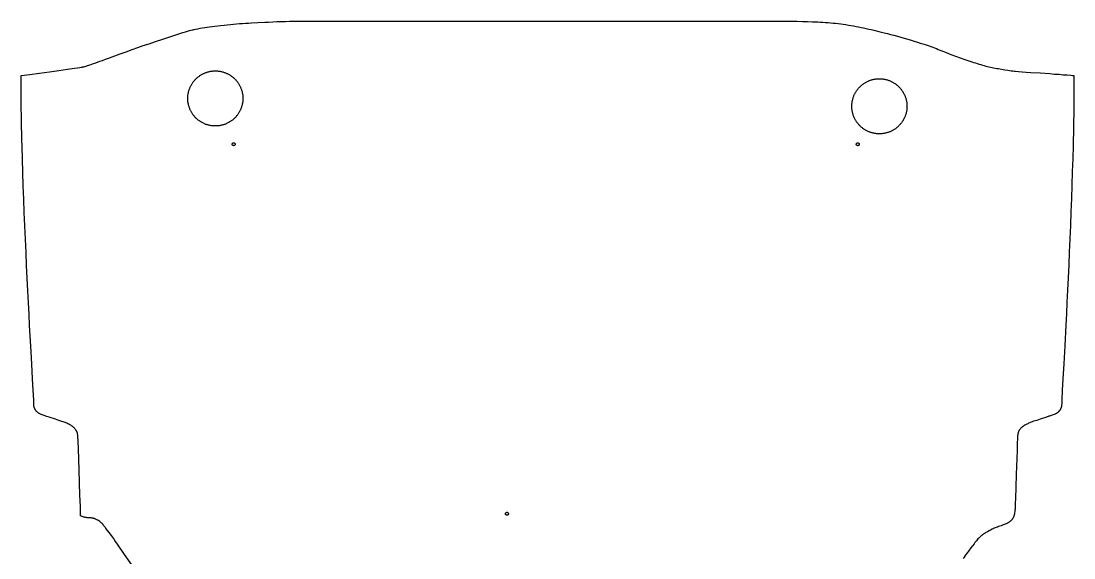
# Model space of a CAD drawing. Extents: x -1405 to 7310, y 1897 to 8577.
# Drawn here: x 486 to 1918, y 6743 to 7474 of the extents above; entities that cross this region are included whole.
import ezdxf

# ---------------------------------------------------------------- set-up
doc = ezdxf.new("R2010")
doc.units = 0
doc.layers.add('Default_Layer', color=1, linetype='CONTINUOUS')

msp = doc.modelspace()

# ---------------------------------------------------------------- linework, layer by layer
at = {"layer": 'Default_Layer'}
msp.add_lwpolyline([(637.1, 6733.9), (627.3, 6748), (617.7, 6761.9), (614.2, 6767), (612, 6770), (610.7, 6771.8), (609.3, 6773.7), (606.4, 6777.5), (603.7, 6781), (601.7, 6783.5), (601, 6784.5), (600.3, 6785.4), (599.6, 6786.4), (598.8, 6787.4), (598.1, 6788.4), (597.7, 6788.9), (597.3, 6789.3), (596.9, 6789.8), (596.5, 6790.2), (596.1, 6790.6), (595.6, 6791), (595.1, 6791.4), (594.6, 6791.8), (594.1, 6792.2), (593.5, 6792.7), (592.2, 6793.5), (590.9, 6794.3), (590.2, 6794.7), (589.5, 6795.1), (588.8, 6795.4), (588.2, 6795.7), (587.5, 6796), (586.9, 6796.3), (586.2, 6796.6), (585.6, 6796.8), (585, 6797), (584.4, 6797.1), (583.8, 6797.3), (583.2, 6797.4), (582.5, 6797.4), (581.9, 6797.5), (580.6, 6797.6), (579.4, 6797.6), (578.1, 6797.7), (576.8, 6797.8), (576.2, 6797.9), (575.6, 6798), (574.7, 6798.2), (573.8, 6798.3), (572.8, 6798.6), (571.8, 6798.8), (570.8, 6799.2), (569.7, 6799.5), (568.6, 6799.9), (567.5, 6800.4), (567.1, 6813), (566.5, 6828.5), (565.4, 6862.7), (564.4, 6892), (564.1, 6901.5), (564, 6904.3), (563.9, 6905.6), (563.8, 6906.8), (563.7, 6908), (563.6, 6909.2), (563.5, 6910.4), (563.3, 6911.6), (563.2, 6912.2), (563.1, 6912.8), (563, 6913.4), (562.8, 6913.9), (562.6, 6914.4), (562.4, 6914.9), (562.2, 6915.4), (562, 6915.8), (561.7, 6916.3), (561.4, 6916.7), (561.1, 6917.2), (560.8, 6917.6), (560.5, 6918), (560.2, 6918.5), (559.5, 6919.3), (558.8, 6920), (558, 6920.8), (557.2, 6921.4), (556.8, 6921.8), (556.3, 6922.1), (555.8, 6922.5), (555.2, 6922.9), (554, 6923.6), (552.7, 6924.3), (551.4, 6925.1), (550, 6925.8), (548.6, 6926.4), (547.3, 6927), (546.4, 6927.4), (545.2, 6927.8), (543.7, 6928.4), (541.9, 6929), (537.7, 6930.4), (533.2, 6931.9), (524.5, 6934.7), (521.2, 6935.8), (520.1, 6936.2), (519.2, 6936.5), (518, 6937), (516.6, 6937.5), (515.3, 6937.9), (513.9, 6938.4), (512.7, 6938.9), (512.1, 6939.2), (511.5, 6939.5), (510.9, 6939.8), (510.4, 6940.1), (509.9, 6940.4), (509.5, 6940.7), (509.1, 6941.1), (508.6, 6941.4), (508.3, 6941.8), (507.9, 6942.2), (507.5, 6942.6), (507.2, 6943), (506.8, 6943.5), (506.5, 6943.9), (506.2, 6944.4), (505.9, 6944.8), (505.6, 6945.3), (505.3, 6945.8), (505.1, 6946.3), (504.9, 6946.8), (504.6, 6947.3), (504.5, 6947.8), (504.3, 6948.3), (504.1, 6948.8), (504, 6949.4), (503.9, 6950), (503.9, 6950.6), (503.8, 6951.2), (503.8, 6952.5), (503.7, 6953.8), (503.7, 6955.1), (503.7, 6956.4), (503.7, 6957.7), (502.9, 6971.5), (502, 6986.9), (500.9, 7007.1), (499.6, 7031.5), (498.1, 7059.6), (497.3, 7074.7), (496.5, 7090.5), (495.7, 7106.9), (494.9, 7123.8), (494, 7141.2), (493.2, 7158.9), (492.4, 7176.8), (491.7, 7195), (490.9, 7213.2), (490.2, 7231.6), (489.5, 7249.8), (488.9, 7268), (488.4, 7285.9), (487.9, 7303.6), (487.6, 7312.3), (487.4, 7321), (487.2, 7329.5), (487.1, 7337.9), (486.9, 7346.1), (486.8, 7354.3), (486.7, 7362.2), (486.6, 7370.1), (486.5, 7377.7), (486.5, 7385.2), (486.5, 7392.5), (486.5, 7399.6), (486.5, 7399.6), (498.6, 7401.2), (511.7, 7403), (525, 7404.8), (537.9, 7406.6), (549.5, 7408.3), (559.2, 7409.7), (563.2, 7410.2), (566.3, 7410.7), (568.6, 7411.1), (569.4, 7411.3), (570, 7411.4), (571.7, 7411.8), (573.4, 7412.2), (575.1, 7412.7), (576.8, 7413.2), (578.5, 7413.8), (580.2, 7414.3), (581.9, 7414.9), (583.6, 7415.5), (586.9, 7416.7), (590.3, 7417.9), (593.6, 7419.2), (597, 7420.4), (601.2, 7421.9), (606.9, 7423.9), (621.2, 7429.2), (629.2, 7432.1), (637.4, 7435.1), (645.3, 7437.9), (649.1, 7439.2), (652.7, 7440.5), (660.5, 7443.1), (669.5, 7446.1), (679.1, 7449.3), (688.9, 7452.5), (698.2, 7455.5), (702.4, 7456.9), (706.4, 7458.2), (709.9, 7459.2), (713, 7460.2), (715.5, 7460.9), (717.4, 7461.4), (719, 7461.8), (720.5, 7462.1), (722.1, 7462.5), (723.7, 7462.8), (726.8, 7463.4), (730, 7464), (733.2, 7464.5), (736.4, 7465), (742.8, 7465.9), (746.2, 7466.4), (749.9, 7466.9), (753.9, 7467.4), (758.1, 7467.9), (762.5, 7468.4), (766.8, 7468.9), (771.1, 7469.4), (775.2, 7469.8), (779.3, 7470.1), (783.4, 7470.4), (787.6, 7470.7), (791.7, 7471), (795.9, 7471.2), (800.1, 7471.5), (808.4, 7471.9), (817.8, 7472.4), (823.1, 7472.6), (828.7, 7472.9), (834.5, 7473.1), (840.3, 7473.3), (846.1, 7473.5), (851.6, 7473.6), (854.8, 7473.6), (861.6, 7473.7), (884.7, 7473.7), (919.1, 7473.8), (963, 7473.8), (1071.5, 7473.9), (1195.3, 7473.9), (1319.3, 7473.9), (1376.7, 7473.9), (1428.4, 7473.9), (1472.7, 7473.8), (1507.7, 7473.8), (1531.5, 7473.7), (1538.6, 7473.7), (1542.1, 7473.6), (1549.1, 7473.4), (1556.1, 7473.2), (1563.1, 7473), (1566.5, 7472.8), (1570, 7472.7), (1573.5, 7472.5), (1577, 7472.3), (1580.5, 7472.1), (1584, 7471.8), (1587.4, 7471.5), (1590.9, 7471.2), (1594.4, 7470.9), (1597.8, 7470.5), (1601.3, 7470), (1604.8, 7469.5), (1608.2, 7469), (1611.7, 7468.5), (1615.1, 7467.9), (1618.6, 7467.3), (1622.1, 7466.6), (1625.5, 7465.9), (1629, 7465.3), (1632.4, 7464.5), (1635.9, 7463.8), (1639.3, 7463), (1642.7, 7462.3), (1646.2, 7461.5), (1653, 7459.9), (1656.6, 7459), (1660.5, 7458), (1664.7, 7456.9), (1669.1, 7455.7), (1673.7, 7454.5), (1678.3, 7453.2), (1683, 7451.8), (1687.8, 7450.5), (1692.4, 7449.1), (1697, 7447.8), (1701.3, 7446.5), (1705.5, 7445.2), (1709.4, 7444), (1713, 7442.9), (1716.2, 7441.9), (1718.9, 7441), (1721.4, 7440.1), (1723.9, 7439.2), (1726.4, 7438.3), (1728.9, 7437.4), (1731.4, 7436.4), (1733.9, 7435.4), (1738.8, 7433.5), (1743.8, 7431.5), (1748.7, 7429.5), (1751.2, 7428.6), (1753.6, 7427.6), (1756.1, 7426.7), (1758.6, 7425.8), (1763.6, 7424), (1768.9, 7422.2), (1774.1, 7420.3), (1779.4, 7418.5), (1782, 7417.7), (1784.5, 7416.9), (1787, 7416), (1789.5, 7415.3), (1791.9, 7414.6), (1794.2, 7413.9), (1796.5, 7413.2), (1798.6, 7412.7), (1800.8, 7412.2), (1802.9, 7411.7), (1805, 7411.2), (1807.1, 7410.7), (1809.3, 7410.3), (1811.4, 7409.9), (1813.5, 7409.4), (1815.7, 7409.1), (1820, 7408.3), (1824.3, 7407.6), (1828.6, 7407), (1832.9, 7406.3), (1834.1, 7406.2), (1835.5, 7406), (1837.2, 7405.8), (1839, 7405.6), (1843.3, 7405.3), (1848.2, 7404.9), (1853.7, 7404.5), (1859.7, 7404.1), (1872.4, 7403.2), (1885.5, 7402.3), (1891.9, 7401.8), (1898.2, 7401.4), (1904, 7400.9), (1909.4, 7400.5), (1914.3, 7400.1), (1916.5, 7399.8), (1918.5, 7399.6), (1918.5, 7392.6), (1918.5, 7385.4), (1918.5, 7377.9), (1918.4, 7370.3), (1918.4, 7362.6), (1918.3, 7354.6), (1918.2, 7346.5), (1918, 7338.3), (1917.9, 7330), (1917.7, 7321.5), (1917.5, 7312.9), (1917.3, 7304.2), (1916.8, 7286.6), (1916.3, 7268.7), (1915.7, 7250.5), (1915.1, 7232.3), (1914.4, 7214), (1913.7, 7195.7), (1912.9, 7177.5), (1912.1, 7159.5), (1911.4, 7141.8), (1910.6, 7124.5), (1909.8, 7107.5), (1909, 7091.1), (1908.2, 7075.2), (1907.4, 7060), (1905.9, 7031.9), (1904.6, 7007.4), (1903.5, 6987.1), (1902.6, 6971.6), (1901.8, 6957.8), (1901.8, 6956.5), (1901.8, 6955.2), (1901.8, 6953.9), (1901.8, 6952.6), (1901.7, 6951.3), (1901.7, 6950.7), (1901.6, 6950.1), (1901.5, 6949.5), (1901.4, 6948.9), (1901.3, 6948.4), (1901.1, 6947.8), (1900.9, 6947.3), (1900.7, 6946.8), (1900.5, 6946.3), (1900.2, 6945.8), (1899.9, 6945.4), (1899.7, 6944.9), (1899.4, 6944.4), (1899.1, 6944), (1898.7, 6943.5), (1898.4, 6943.1), (1898, 6942.7), (1897.7, 6942.3), (1897.3, 6941.9), (1896.9, 6941.5), (1896.5, 6941.2), (1896.1, 6940.8), (1895.6, 6940.5), (1895.2, 6940.2), (1894.6, 6939.9), (1894.1, 6939.6), (1893.5, 6939.3), (1892.9, 6939), (1891.6, 6938.5), (1890.3, 6938), (1888.9, 6937.5), (1887.6, 6937.1), (1886.3, 6936.6), (1885.5, 6936.3), (1884.3, 6935.9), (1881, 6934.8), (1872.4, 6932), (1867.8, 6930.4), (1863.7, 6929.1), (1861.9, 6928.4), (1860.4, 6927.9), (1859.1, 6927.5), (1858.3, 6927.1), (1856.9, 6926.5), (1855.6, 6925.8), (1854.2, 6925.1), (1852.8, 6924.4), (1851.5, 6923.7), (1850.3, 6922.9), (1849.7, 6922.6), (1849.2, 6922.2), (1848.8, 6921.9), (1848.3, 6921.5), (1847.5, 6920.8), (1846.8, 6920.1), (1846, 6919.3), (1845.4, 6918.5), (1845, 6918.1), (1844.7, 6917.7), (1844.4, 6917.3), (1844.1, 6916.8), (1843.8, 6916.4), (1843.6, 6915.9), (1843.3, 6915.4), (1843.1, 6915), (1842.9, 6914.5), (1842.7, 6914), (1842.6, 6913.4), (1842.5, 6912.9), (1842.3, 6912.3), (1842.2, 6911.7), (1842.1, 6910.5), (1841.9, 6909.3), (1841.8, 6908.1), (1841.7, 6906.8), (1841.6, 6905.6), (1841.6, 6904.1), (1841.4, 6900.7), (1841.1, 6889.5), (1840, 6856.8), (1839.5, 6839.4), (1839, 6824), (1838.7, 6817.7), (1838.5, 6812.7), (1838.4, 6809.3), (1838.3, 6808.2), (1838.2, 6807.6), (1838, 6806.2), (1837.8, 6804.7), (1837.5, 6803.3), (1837.2, 6801.8), (1837, 6801.1), (1836.8, 6800.4), (1836.6, 6799.7), (1836.4, 6799.1), (1836.2, 6798.5), (1835.9, 6797.9), (1835.6, 6797.3), (1835.4, 6796.8), (1835.1, 6796.4), (1834.7, 6795.9), (1834.4, 6795.5), (1834, 6795), (1833.6, 6794.6), (1833.2, 6794.2), (1832.8, 6793.8), (1832.4, 6793.4), (1832, 6793.1), (1831.5, 6792.7), (1830.6, 6792), (1829.7, 6791.4), (1828.7, 6790.7), (1828.4, 6790.6), (1828.1, 6790.4), (1827.3, 6790), (1826.3, 6789.6), (1825.1, 6789.2), (1822.4, 6788.1), (1819.3, 6787), (1816, 6785.8), (1814.4, 6785.2), (1812.8, 6784.6), (1811.3, 6784), (1809.9, 6783.4), (1808.6, 6782.8), (1807.4, 6782.2), (1805.2, 6781.1), (1803.1, 6780), (1800.9, 6778.8), (1799.9, 6778.2), (1798.8, 6777.6), (1797.8, 6777), (1796.8, 6776.3), (1795.7, 6775.6), (1794.7, 6774.9), (1793.8, 6774.2), (1792.8, 6773.5), (1791.8, 6772.7), (1790.9, 6771.9), (1790, 6771.1), (1789, 6770.1), (1788, 6769), (1786.9, 6767.8), (1785.8, 6766.5), (1784.7, 6765.2), (1783.6, 6763.9), (1782.6, 6762.5), (1780.4, 6759.7), (1778.4, 6757), (1774.9, 6752.3), (1773.5, 6750.3), (1772, 6748.3), (1770.7, 6746.3), (1769.3, 6744.2), (1767.9, 6742.2)], dxfattribs=at)
for points in [[(713.2, 7368.6), (713.2, 7369.5), (713.3, 7370.5), (713.3, 7371.4), (713.4, 7372.4), (713.5, 7373.3), (713.6, 7374.3), (713.8, 7375.2), (714, 7376.1), (714.2, 7377), (714.4, 7377.9), (714.6, 7378.8), (714.9, 7379.7), (715.2, 7380.6), (715.5, 7381.5), (715.8, 7382.3), (716.1, 7383.2), (716.5, 7384), (716.9, 7384.8), (717.3, 7385.6), (717.7, 7386.4), (718.2, 7387.2), (718.6, 7388), (719.1, 7388.8), (719.6, 7389.5), (720.1, 7390.3), (720.7, 7391), (721.2, 7391.7), (721.8, 7392.4), (722.3, 7393.1), (722.9, 7393.8), (723.6, 7394.4), (724.2, 7395.1), (724.8, 7395.7), (725.5, 7396.3), (726.2, 7396.9), (726.8, 7397.5), (727.5, 7398.1), (728.3, 7398.6), (729, 7399.1), (729.7, 7399.7), (730.5, 7400.2), (731.3, 7400.6), (732, 7401.1), (732.8, 7401.5), (733.6, 7402), (734.4, 7402.4), (735.3, 7402.7), (736.1, 7403.1), (737, 7403.5), (737.8, 7403.8), (738.7, 7404.1), (739.6, 7404.4), (740.4, 7404.6), (741.3, 7404.9), (742.2, 7405.1), (743.1, 7405.3), (744.1, 7405.5), (745, 7405.6), (745.9, 7405.8), (746.9, 7405.9), (747.8, 7406), (748.8, 7406), (749.7, 7406), (750.7, 7406.1), (751.7, 7406), (752.6, 7406), (753.6, 7406), (754.5, 7405.9), (755.5, 7405.8), (756.4, 7405.6), (757.3, 7405.5), (758.3, 7405.3), (759.2, 7405.1), (760.1, 7404.9), (761, 7404.6), (761.9, 7404.4), (762.7, 7404.1), (763.6, 7403.8), (764.5, 7403.5), (765.3, 7403.1), (766.1, 7402.7), (767, 7402.4), (767.8, 7402), (768.6, 7401.5), (769.4, 7401.1), (770.1, 7400.6), (770.9, 7400.2), (771.7, 7399.7), (772.4, 7399.1), (773.1, 7398.6), (773.9, 7398.1), (774.6, 7397.5), (775.2, 7396.9), (775.9, 7396.3), (776.6, 7395.7), (777.2, 7395.1), (777.8, 7394.4), (778.5, 7393.8), (779.1, 7393.1), (779.6, 7392.4), (780.2, 7391.7), (780.8, 7391), (781.3, 7390.3), (781.8, 7389.5), (782.3, 7388.8), (782.8, 7388), (783.2, 7387.2), (783.7, 7386.4), (784.1, 7385.6), (784.5, 7384.8), (784.9, 7384), (785.3, 7383.2), (785.6, 7382.3), (785.9, 7381.5), (786.2, 7380.6), (786.5, 7379.7), (786.8, 7378.8), (787, 7377.9), (787.2, 7377), (787.4, 7376.1), (787.6, 7375.2), (787.8, 7374.3), (787.9, 7373.3), (788, 7372.4), (788.1, 7371.4), (788.2, 7370.5), (788.2, 7369.5), (788.2, 7368.6), (788.2, 7367.6), (788.2, 7366.6), (788.1, 7365.7), (788, 7364.7), (787.9, 7363.8), (787.8, 7362.8), (787.6, 7361.9), (787.4, 7361), (787.2, 7360.1), (787, 7359.2), (786.8, 7358.3), (786.5, 7357.4), (786.2, 7356.5), (785.9, 7355.7), (785.6, 7354.8), (785.3, 7354), (784.9, 7353.1), (784.5, 7352.3), (784.1, 7351.5), (783.7, 7350.7), (783.2, 7349.9), (782.8, 7349.1), (782.3, 7348.3), (781.8, 7347.6), (781.3, 7346.9), (780.8, 7346.1), (780.2, 7345.4), (779.6, 7344.7), (779.1, 7344), (778.5, 7343.3), (777.8, 7342.7), (777.2, 7342), (776.6, 7341.4), (775.9, 7340.8), (775.2, 7340.2), (774.6, 7339.6), (773.9, 7339.1), (773.1, 7338.5), (772.4, 7338), (771.7, 7337.5), (770.9, 7337), (770.1, 7336.5), (769.4, 7336), (768.6, 7335.6), (767.8, 7335.2), (767, 7334.8), (766.1, 7334.4), (765.3, 7334), (764.5, 7333.7), (763.6, 7333.3), (762.7, 7333), (761.9, 7332.7), (761, 7332.5), (760.1, 7332.2), (759.2, 7332), (758.3, 7331.8), (757.3, 7331.6), (756.4, 7331.5), (755.5, 7331.4), (754.5, 7331.3), (753.6, 7331.2), (752.6, 7331.1), (751.7, 7331.1), (750.7, 7331.1), (749.7, 7331.1), (748.8, 7331.1), (747.8, 7331.2), (746.9, 7331.3), (745.9, 7331.4), (745, 7331.5), (744.1, 7331.6), (743.1, 7331.8), (742.2, 7332), (741.3, 7332.2), (740.4, 7332.5), (739.6, 7332.7), (738.7, 7333), (737.8, 7333.3), (737, 7333.7), (736.1, 7334), (735.3, 7334.4), (734.4, 7334.8), (733.6, 7335.2), (732.8, 7335.6), (732, 7336), (731.3, 7336.5), (730.5, 7337), (729.7, 7337.5), (729, 7338), (728.3, 7338.5), (727.5, 7339.1), (726.8, 7339.6), (726.2, 7340.2), (725.5, 7340.8), (724.8, 7341.4), (724.2, 7342), (723.6, 7342.7), (722.9, 7343.3), (722.3, 7344), (721.8, 7344.7), (721.2, 7345.4), (720.7, 7346.1), (720.1, 7346.9), (719.6, 7347.6), (719.1, 7348.3), (718.6, 7349.1), (718.2, 7349.9), (717.7, 7350.7), (717.3, 7351.5), (716.9, 7352.3), (716.5, 7353.1), (716.1, 7354), (715.8, 7354.8), (715.5, 7355.7), (715.2, 7356.5), (714.9, 7357.4), (714.6, 7358.3), (714.4, 7359.2), (714.2, 7360.1), (714, 7361), (713.8, 7361.9), (713.6, 7362.8), (713.5, 7363.8), (713.4, 7364.7), (713.3, 7365.7), (713.3, 7366.6), (713.2, 7367.6), (713.2, 7368.6)], [(1616.4, 7357.9), (1616.4, 7358.9), (1616.4, 7359.8), (1616.5, 7360.8), (1616.6, 7361.7), (1616.7, 7362.7), (1616.8, 7363.6), (1617, 7364.5), (1617.1, 7365.5), (1617.3, 7366.4), (1617.6, 7367.3), (1617.8, 7368.2), (1618.1, 7369), (1618.4, 7369.9), (1618.7, 7370.8), (1619, 7371.6), (1619.3, 7372.5), (1619.7, 7373.3), (1620.1, 7374.2), (1620.5, 7375), (1620.9, 7375.8), (1621.4, 7376.6), (1621.8, 7377.3), (1622.3, 7378.1), (1622.8, 7378.9), (1623.3, 7379.6), (1623.8, 7380.3), (1624.4, 7381), (1624.9, 7381.8), (1625.5, 7382.4), (1626.1, 7383.1), (1626.7, 7383.8), (1627.4, 7384.4), (1628, 7385), (1628.7, 7385.7), (1629.3, 7386.3), (1630, 7386.8), (1630.7, 7387.4), (1631.4, 7387.9), (1632.2, 7388.5), (1632.9, 7389), (1633.7, 7389.5), (1634.4, 7390), (1635.2, 7390.4), (1636, 7390.9), (1636.8, 7391.3), (1637.6, 7391.7), (1638.5, 7392.1), (1639.3, 7392.5), (1640.1, 7392.8), (1641, 7393.1), (1641.9, 7393.4), (1642.7, 7393.7), (1643.6, 7394), (1644.5, 7394.2), (1645.4, 7394.4), (1646.3, 7394.6), (1647.2, 7394.8), (1648.2, 7395), (1649.1, 7395.1), (1650.1, 7395.2), (1651, 7395.3), (1652, 7395.3), (1652.9, 7395.4), (1653.9, 7395.4), (1654.9, 7395.4), (1655.8, 7395.3), (1656.8, 7395.3), (1657.7, 7395.2), (1658.7, 7395.1), (1659.6, 7395), (1660.5, 7394.8), (1661.4, 7394.6), (1662.4, 7394.4), (1663.3, 7394.2), (1664.2, 7394), (1665, 7393.7), (1665.9, 7393.4), (1666.8, 7393.1), (1667.6, 7392.8), (1668.5, 7392.5), (1669.3, 7392.1), (1670.1, 7391.7), (1671, 7391.3), (1671.8, 7390.9), (1672.6, 7390.4), (1673.3, 7390), (1674.1, 7389.5), (1674.9, 7389), (1675.6, 7388.5), (1676.3, 7387.9), (1677, 7387.4), (1677.7, 7386.8), (1678.4, 7386.3), (1679.1, 7385.7), (1679.8, 7385), (1680.4, 7384.4), (1681, 7383.8), (1681.6, 7383.1), (1682.2, 7382.4), (1682.8, 7381.8), (1683.4, 7381), (1683.9, 7380.3), (1684.5, 7379.6), (1685, 7378.9), (1685.5, 7378.1), (1686, 7377.3), (1686.4, 7376.6), (1686.9, 7375.8), (1687.3, 7375), (1687.7, 7374.2), (1688.1, 7373.3), (1688.4, 7372.5), (1688.8, 7371.6), (1689.1, 7370.8), (1689.4, 7369.9), (1689.7, 7369), (1690, 7368.2), (1690.2, 7367.3), (1690.4, 7366.4), (1690.6, 7365.5), (1690.8, 7364.5), (1691, 7363.6), (1691.1, 7362.7), (1691.2, 7361.7), (1691.3, 7360.8), (1691.3, 7359.8), (1691.4, 7358.9), (1691.4, 7357.9), (1691.4, 7356.9), (1691.3, 7356), (1691.3, 7355), (1691.2, 7354.1), (1691.1, 7353.1), (1691, 7352.2), (1690.8, 7351.3), (1690.6, 7350.3), (1690.4, 7349.4), (1690.2, 7348.5), (1690, 7347.6), (1689.7, 7346.7), (1689.4, 7345.9), (1689.1, 7345), (1688.8, 7344.1), (1688.4, 7343.3), (1688.1, 7342.5), (1687.7, 7341.6), (1687.3, 7340.8), (1686.9, 7340), (1686.4, 7339.2), (1686, 7338.5), (1685.5, 7337.7), (1685, 7336.9), (1684.5, 7336.2), (1683.9, 7335.5), (1683.4, 7334.7), (1682.8, 7334), (1682.2, 7333.4), (1681.6, 7332.7), (1681, 7332), (1680.4, 7331.4), (1679.8, 7330.8), (1679.1, 7330.1), (1678.4, 7329.5), (1677.7, 7329), (1677, 7328.4), (1676.3, 7327.8), (1675.6, 7327.3), (1674.9, 7326.8), (1674.1, 7326.3), (1673.3, 7325.8), (1672.6, 7325.4), (1671.8, 7324.9), (1671, 7324.5), (1670.1, 7324.1), (1669.3, 7323.7), (1668.5, 7323.3), (1667.6, 7323), (1666.8, 7322.7), (1665.9, 7322.4), (1665, 7322.1), (1664.2, 7321.8), (1663.3, 7321.6), (1662.4, 7321.4), (1661.4, 7321.2), (1660.5, 7321), (1659.6, 7320.8), (1658.7, 7320.7), (1657.7, 7320.6), (1656.8, 7320.5), (1655.8, 7320.4), (1654.9, 7320.4), (1653.9, 7320.4), (1652.9, 7320.4), (1652, 7320.4), (1651, 7320.5), (1650.1, 7320.6), (1649.1, 7320.7), (1648.2, 7320.8), (1647.2, 7321), (1646.3, 7321.2), (1645.4, 7321.4), (1644.5, 7321.6), (1643.6, 7321.8), (1642.7, 7322.1), (1641.9, 7322.4), (1641, 7322.7), (1640.1, 7323), (1639.3, 7323.3), (1638.5, 7323.7), (1637.6, 7324.1), (1636.8, 7324.5), (1636, 7324.9), (1635.2, 7325.4), (1634.4, 7325.8), (1633.7, 7326.3), (1632.9, 7326.8), (1632.2, 7327.3), (1631.4, 7327.8), (1630.7, 7328.4), (1630, 7329), (1629.3, 7329.5), (1628.7, 7330.1), (1628, 7330.8), (1627.4, 7331.4), (1626.7, 7332), (1626.1, 7332.7), (1625.5, 7333.4), (1624.9, 7334), (1624.4, 7334.7), (1623.8, 7335.5), (1623.3, 7336.2), (1622.8, 7336.9), (1622.3, 7337.7), (1621.8, 7338.5), (1621.4, 7339.2), (1620.9, 7340), (1620.5, 7340.8), (1620.1, 7341.6), (1619.7, 7342.5), (1619.3, 7343.3), (1619, 7344.1), (1618.7, 7345), (1618.4, 7345.9), (1618.1, 7346.7), (1617.8, 7347.6), (1617.6, 7348.5), (1617.3, 7349.4), (1617.1, 7350.3), (1617, 7351.3), (1616.8, 7352.2), (1616.7, 7353.1), (1616.6, 7354.1), (1616.5, 7355), (1616.4, 7356), (1616.4, 7356.9), (1616.4, 7357.9)], [(773.6, 7306.2), (773.6, 7306.4), (773.7, 7306.6), (773.7, 7306.8), (773.8, 7307), (773.9, 7307.2), (774, 7307.3), (774.1, 7307.5), (774.2, 7307.6), (774.3, 7307.8), (774.5, 7307.9), (774.7, 7308), (774.8, 7308.1), (775, 7308.1), (775.2, 7308.2), (775.4, 7308.2), (775.6, 7308.2), (775.8, 7308.2), (776, 7308.2), (776.2, 7308.1), (776.4, 7308.1), (776.6, 7308), (776.7, 7307.9), (776.9, 7307.8), (777, 7307.6), (777.2, 7307.5), (777.3, 7307.3), (777.4, 7307.2), (777.5, 7307), (777.5, 7306.8), (777.6, 7306.6), (777.6, 7306.4), (777.6, 7306.2), (777.6, 7306), (777.6, 7305.8), (777.5, 7305.6), (777.5, 7305.4), (777.4, 7305.3), (777.3, 7305.1), (777.2, 7305), (777, 7304.8), (776.9, 7304.7), (776.7, 7304.6), (776.6, 7304.5), (776.4, 7304.4), (776.2, 7304.3), (776, 7304.3), (775.8, 7304.2), (775.6, 7304.2), (775.4, 7304.2), (775.2, 7304.3), (775, 7304.3), (774.8, 7304.4), (774.7, 7304.5), (774.5, 7304.6), (774.3, 7304.7), (774.2, 7304.8), (774.1, 7305), (774, 7305.1), (773.9, 7305.3), (773.8, 7305.4), (773.7, 7305.6), (773.7, 7305.8), (773.6, 7306), (773.6, 7306.2)], [(1622.5, 7306.2), (1622.5, 7306.4), (1622.5, 7306.6), (1622.6, 7306.8), (1622.7, 7307), (1622.7, 7307.2), (1622.8, 7307.3), (1623, 7307.5), (1623.1, 7307.6), (1623.2, 7307.8), (1623.4, 7307.9), (1623.6, 7308), (1623.7, 7308.1), (1623.9, 7308.1), (1624.1, 7308.2), (1624.3, 7308.2), (1624.5, 7308.2), (1624.7, 7308.2), (1624.9, 7308.2), (1625.1, 7308.1), (1625.3, 7308.1), (1625.5, 7308), (1625.6, 7307.9), (1625.8, 7307.8), (1625.9, 7307.6), (1626, 7307.5), (1626.2, 7307.3), (1626.3, 7307.2), (1626.3, 7307), (1626.4, 7306.8), (1626.5, 7306.6), (1626.5, 7306.4), (1626.5, 7306.2), (1626.5, 7306), (1626.5, 7305.8), (1626.4, 7305.6), (1626.3, 7305.4), (1626.3, 7305.3), (1626.2, 7305.1), (1626, 7305), (1625.9, 7304.8), (1625.8, 7304.7), (1625.6, 7304.6), (1625.5, 7304.5), (1625.3, 7304.4), (1625.1, 7304.3), (1624.9, 7304.3), (1624.7, 7304.2), (1624.5, 7304.2), (1624.3, 7304.2), (1624.1, 7304.3), (1623.9, 7304.3), (1623.7, 7304.4), (1623.6, 7304.5), (1623.4, 7304.6), (1623.2, 7304.7), (1623.1, 7304.8), (1623, 7305), (1622.8, 7305.1), (1622.7, 7305.3), (1622.7, 7305.4), (1622.6, 7305.6), (1622.5, 7305.8), (1622.5, 7306), (1622.5, 7306.2)], [(1145.3, 6803.2), (1145.3, 6803.4), (1145.4, 6803.6), (1145.4, 6803.8), (1145.5, 6804), (1145.6, 6804.2), (1145.7, 6804.3), (1145.8, 6804.5), (1145.9, 6804.6), (1146.1, 6804.8), (1146.2, 6804.9), (1146.4, 6805), (1146.6, 6805.1), (1146.7, 6805.1), (1146.9, 6805.2), (1147.1, 6805.2), (1147.3, 6805.2), (1147.5, 6805.2), (1147.7, 6805.2), (1147.9, 6805.1), (1148.1, 6805.1), (1148.3, 6805), (1148.4, 6804.9), (1148.6, 6804.8), (1148.7, 6804.6), (1148.9, 6804.5), (1149, 6804.3), (1149.1, 6804.2), (1149.2, 6804), (1149.2, 6803.8), (1149.3, 6803.6), (1149.3, 6803.4), (1149.3, 6803.2), (1149.3, 6803), (1149.3, 6802.8), (1149.2, 6802.6), (1149.2, 6802.4), (1149.1, 6802.3), (1149, 6802.1), (1148.9, 6801.9), (1148.7, 6801.8), (1148.6, 6801.7), (1148.4, 6801.6), (1148.3, 6801.5), (1148.1, 6801.4), (1147.9, 6801.3), (1147.7, 6801.3), (1147.5, 6801.2), (1147.3, 6801.2), (1147.1, 6801.2), (1146.9, 6801.3), (1146.7, 6801.3), (1146.6, 6801.4), (1146.4, 6801.5), (1146.2, 6801.6), (1146.1, 6801.7), (1145.9, 6801.8), (1145.8, 6801.9), (1145.7, 6802.1), (1145.6, 6802.3), (1145.5, 6802.4), (1145.4, 6802.6), (1145.4, 6802.8), (1145.3, 6803), (1145.3, 6803.2)]]:
    msp.add_lwpolyline(points, close=True, dxfattribs=at)

doc.saveas('drawing.dxf')
